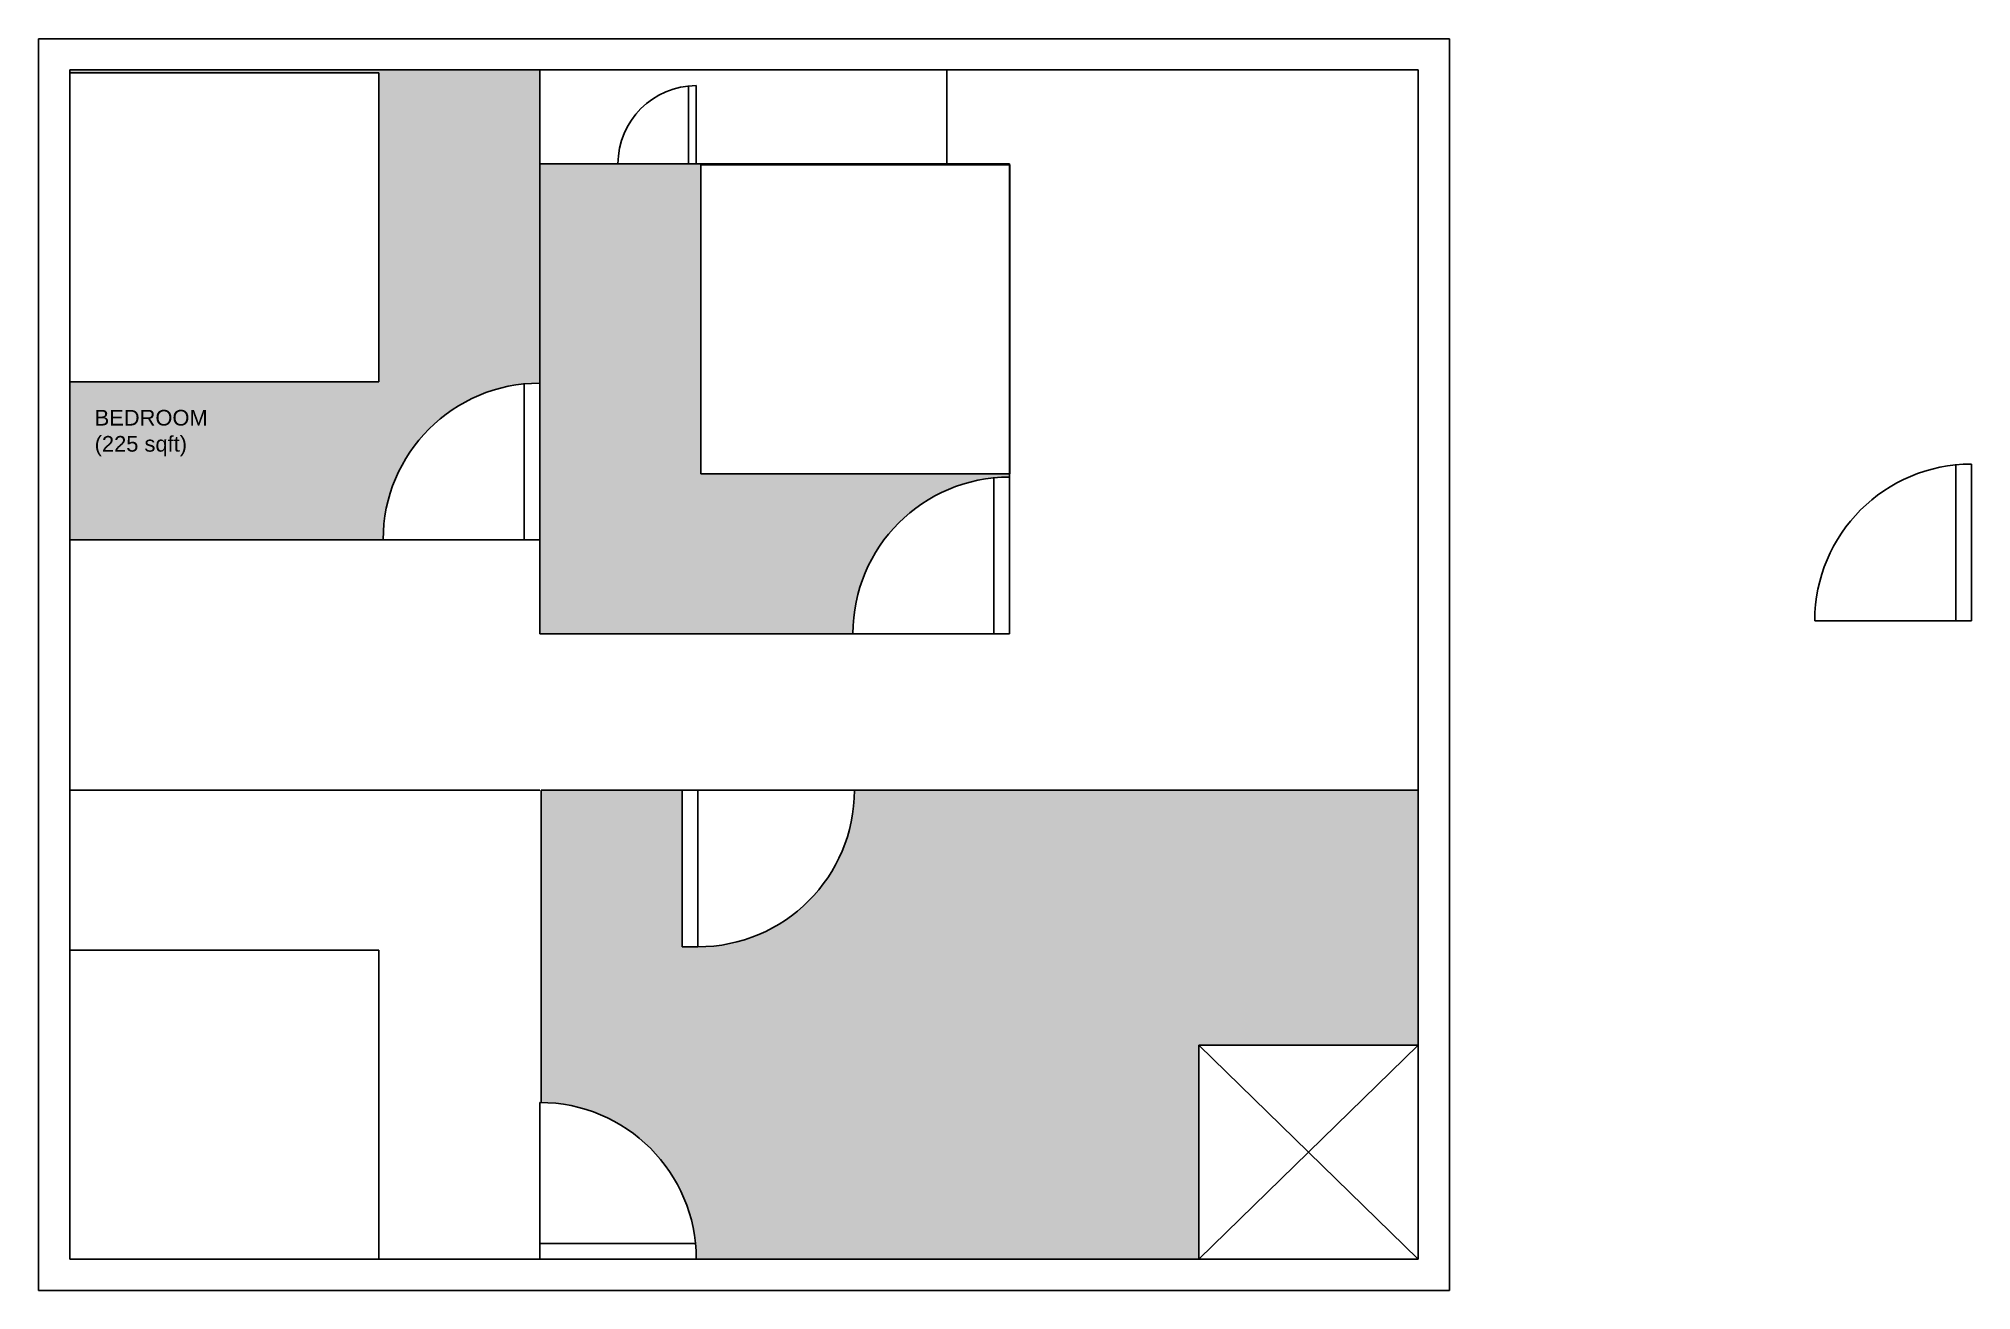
# Model space of a CAD drawing. Header units: millimetres. Extents: x -1 to 60.7, y 1.4 to 41.4.
import ezdxf

# ---------------------------------------------------------------- set-up
doc = ezdxf.new("R2010")
doc.units = ezdxf.units.MM
doc.styles.get("Standard").update_dxf_attribs({"font": 'arial.ttf'})
picture_1 = doc.add_image_def('image1.png', size_in_pixel=(360, 360))

msp = doc.modelspace()

# ---------------------------------------------------------------- hatches: boundary and pattern name
at = {"true_color": 0xf7abae}
h = msp.add_hatch(color=241, dxfattribs=at)
h.dxf.hatch_style = 1
h.paths.add_polyline_path([(15.013, 40.383), (0.013, 40.383), (0.013, 40.293), (9.877, 40.293), (9.877, 30.43), (0.013, 30.43), (0.013, 25.383), (10.013, 25.383, -0.414214), (15.013, 30.383)])
h.paths.add_polyline_path([(20.161, 37.383), (20.013, 37.383), (17.513, 37.383), (15.013, 37.383), (15.013, 30.383), (15.013, 25.383), (15.013, 22.383), (25.013, 22.383, -0.414214), (30.013, 27.383), (30.013, 27.486), (20.161, 27.486)])
at = {"true_color": 0xf8f6b0}
h = msp.add_hatch(color=51, dxfattribs=at)
h.dxf.hatch_style = 1
h.paths.add_polyline_path([(43.063, 17.383), (25.063, 17.383, -0.414214), (20.063, 12.383), (19.563, 12.383), (19.563, 17.383), (15.063, 17.383), (15.063, 7.413, -0.411288), (20.013, 2.413), (36.063, 2.413), (36.063, 9.244), (43.063, 9.244)])

# ---------------------------------------------------------------- linework, layer by layer
for p, q in [((-0.987, 40.383), (-0.987, 41.383)), ((-0.987, 41.383), (0.013, 41.383)), ((43.063, 41.383), (0.013, 41.383)), ((0.013, 41.383), (44.063, 41.383)), ((44.063, 41.383), (44.063, 40.383)), ((-0.987, 40.383), (-0.987, 2.413)), ((43.063, 40.383), (0.013, 40.383)), ((0.013, 40.383), (0.013, 2.413)), ((0.013, 40.383), (0.013, 25.383)), ((15.013, 25.383), (15.013, 40.383)), ((15.013, 40.383), (28.013, 40.383)), ((28.013, 40.383), (28.013, 37.383)), ((43.063, 2.413), (43.063, 40.383)), ((44.063, 2.413), (44.063, 40.383)), ((44.063, 40.383), (44.063, 1.413)), ((19.763, 37.383), (19.763, 39.883)), ((20.013, 37.383), (20.013, 39.883)), ((17.513, 37.383), (15.013, 37.383)), ((17.513, 37.383), (20.013, 37.383)), ((28.013, 37.383), (20.013, 37.383)), ((28.013, 37.383), (30.013, 37.383)), ((30.013, 37.383), (30.013, 22.383)), ((14.513, 25.383), (14.513, 30.383)), ((15.013, 25.383), (15.013, 30.383)), ((60.229, 22.798), (60.229, 27.798)), ((60.729, 22.798), (60.729, 27.798)), ((29.513, 22.383), (29.513, 27.383)), ((30.013, 22.383), (30.013, 27.383)), ((0.013, 25.383), (10.013, 25.383)), ((10.013, 25.383), (15.013, 25.383)), ((15.013, 22.383), (15.013, 25.383)), ((15.013, 25.383), (15.013, 22.383)), ((15.013, 22.383), (25.013, 22.383)), ((25.013, 22.383), (30.013, 22.383)), ((55.729, 22.798), (60.729, 22.798)), ((0.013, 2.413), (0.013, 17.383)), ((0.013, 17.383), (15.013, 17.383)), ((15.063, 17.383), (20.063, 17.383)), ((15.063, 17.383), (15.063, 7.413)), ((19.563, 17.383), (19.563, 12.383)), ((43.063, 17.383), (20.063, 17.383)), ((20.063, 17.383), (20.063, 12.383)), ((43.063, 17.383), (43.063, 2.413)), ((43.063, 2.413), (43.063, 17.383)), ((36.063, 2.413), (36.063, 9.244)), ((36.063, 9.244), (43.063, 9.244)), ((43.063, 9.244), (36.063, 2.413)), ((36.063, 2.413), (36.063, 9.244)), ((36.063, 9.244), (43.063, 2.413)), ((15.013, 7.413), (15.013, 2.413)), ((15.013, 2.913), (20.013, 2.913)), ((-0.987, 1.413), (-0.987, 2.413)), ((0.013, 2.413), (43.063, 2.413)), ((15.013, 2.413), (0.013, 2.413)), ((15.013, 2.413), (43.063, 2.413)), ((15.013, 2.413), (20.013, 2.413)), ((43.063, 2.413), (36.063, 2.413)), ((43.063, 1.413), (-0.987, 1.413)), ((-0.987, 1.413), (-0.987, 1.413)), ((0.013, 1.413), (43.063, 1.413)), ((44.063, 1.413), (43.063, 1.413))]:
    msp.add_line(p, q)
msp.add_lwpolyline([(20.063, 12.383), (19.563, 12.383)])
for centre, radius, start, end in [((20.013, 37.383), 2.5, 90, 180), ((15.013, 25.383), 5, 90, 180), ((60.729, 22.798), 5, 90, 180), ((30.013, 22.383), 5, 90, 180), ((20.063, 17.383), 5, 270, 0), ((15.013, 2.413), 5, 0, 90)]:
    msp.add_arc(centre, radius, start, end)

# ---------------------------------------------------------------- texts
at = {"insert": (0.801, 29.529), "char_height": 0.5, "attachment_point": 1}
msp.add_mtext_dynamic_manual_height_columns('{\\C177;\\c8991017;BEDROOM\\P(225 sqft)}', width=9.21154, gutter_width=12.5, heights=[0], dxfattribs=at)

# ---------------------------------------------------------------- pictures from other files: only their frames are drawn
image = msp.add_image(picture_1, insert=(0.013, 30.43), size_in_units=(9.864, 9.864))
image.dxf.flags = 7
image = msp.add_image(picture_1, insert=(20.161, 27.486), size_in_units=(9.864, 9.864))
image.dxf.flags = 7
image = msp.add_image(picture_1, insert=(0.013, 2.413), size_in_units=(9.864, 9.864))
image.dxf.flags = 7
image = msp.add_image(picture_1, insert=(0.013, 2.413), size_in_units=(9.864, 9.864))
image.dxf.flags = 7
image = msp.add_image(picture_1, insert=(0.013, 2.413), size_in_units=(9.864, 9.864))
image.dxf.flags = 7

doc.saveas('drawing.dxf')
